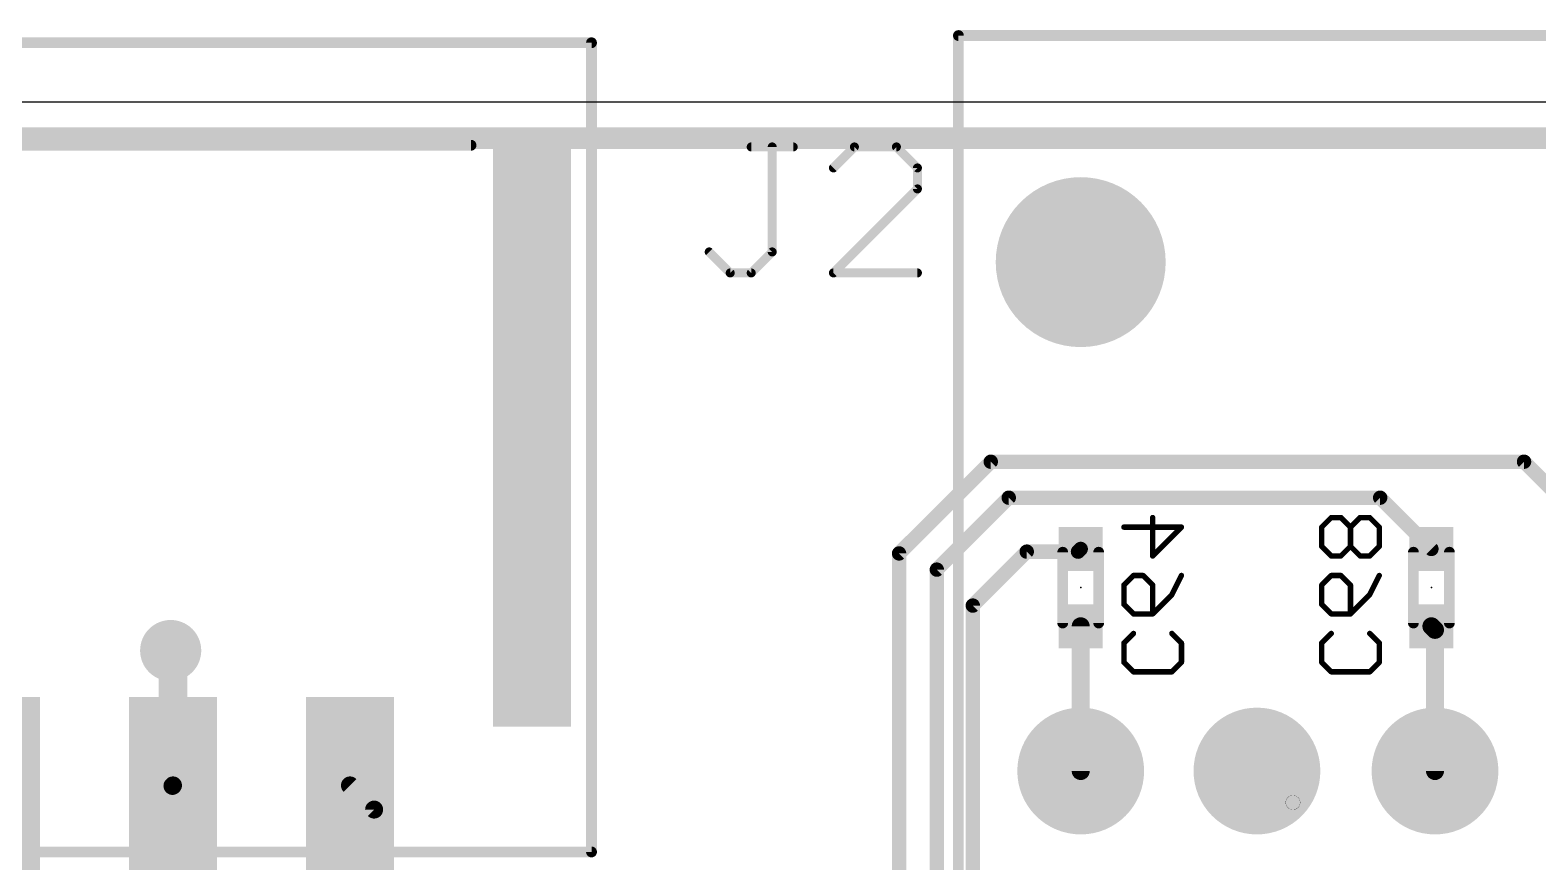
# Model space of a CAD drawing. Extents: x -18 to 144, y -21 to 125.
# Drawn here: x 65.43 to 86.72, y 94.68 to 106.43 of the extents above; entities that cross this region are included whole.
import ezdxf

# ---------------------------------------------------------------- set-up
doc = ezdxf.new("R2010")
doc.units = 0
for name, color, linetype in [('1', 251, 'CONTINUOUS'), ('114', 4, 'CONTINUOUS'), ('16', 175, 'CONTINUOUS'), ('17', 1, 'CONTINUOUS'), ('18', 82, 'CONTINUOUS'), ('2', 82, 'CONTINUOUS'), ('20', 7, 'CONTINUOUS'), ('21', 253, 'CONTINUOUS'), ('22', 251, 'CONTINUOUS'), ('24', 7, 'CONTINUOUS'), ('27', 251, 'CONTINUOUS'), ('28', 251, 'CONTINUOUS')]:
    doc.layers.add(name, color=color, linetype=linetype)

# ---------------------------------------------------------------- blocks, each defined once
blk = doc.blocks.new('RECT')
blk.add_solid([(-0.5, -0.5), (0.5, -0.5), (-0.5, 0.5), (0.5, 0.5)])
blk = doc.blocks.new('ROUNDP')
at = {"const_width": 0.5}
blk.add_lwpolyline([(0, -0.25, 1), (0, 0.25, 1), (0, -0.25)], format="xyb", dxfattribs=at)
blk = doc.blocks.new('ROUNDV')
at = {"const_width": 0.5}
blk.add_lwpolyline([(0, -0.25, 1), (0, 0.25, 1), (0, -0.25)], format="xyb", dxfattribs=at)

msp = doc.modelspace()

# ---------------------------------------------------------------- linework, layer by layer
at = {"layer": '1'}
for points, const_width in [([(67.444, 97.6306), (67.4116, 97.663)], 0.4064), ([(67.444, 95.758), (67.444, 97.6306)], 0.4064), ([(67.437, 95.751), (67.444, 95.758)], 0.254), ([(67.437, 94.107), (67.437, 95.751)], 0.254), ([(70.285, 95.417), (69.944, 95.758)], 0.254), ([(70.285, 93.472), (70.285, 95.417)], 0.254)]:
    msp.add_lwpolyline(points, dxfattribs=dict(at, const_width=const_width))
for points, const_width in [([(67.4834, 97.7348, 1), (67.3398, 97.5912)], 0.2032), ([(67.5456, 97.6306, 1), (67.3424, 97.6306)], 0.2032), ([(67.3722, 97.5588, 1), (67.5158, 97.7024)], 0.2032), ([(67.3424, 95.758, 1), (67.5456, 95.758)], 0.2032), ([(67.5005, 95.751, 1), (67.3735, 95.751)], 0.127), ([(67.3921, 95.7959, 1), (67.4819, 95.7061)], 0.127), ([(67.4889, 95.7131, 1), (67.3991, 95.8029)], 0.127), ([(69.9889, 95.8029, 1), (69.8991, 95.7131)], 0.127), ([(70.3485, 95.417, 1), (70.2215, 95.417)], 0.127), ([(70.2401, 95.3721, 1), (70.3299, 95.4619)], 0.127)]:
    msp.add_lwpolyline(points, format="xyb", dxfattribs=dict(at, const_width=const_width))
at = {"layer": '114', "const_width": 0.0025}
msp.add_lwpolyline([(83.2612, 95.4151, 1), (83.2612, 95.6183, 1), (83.2612, 95.4151)], format="xyb", dxfattribs=at)
at = {"layer": '16'}
for points, const_width in [([(77.6986, 99.0346), (78.994, 100.33)], 0.2032), ([(78.994, 100.33), (86.5251, 100.33)], 0.2032), ([(86.5251, 100.33), (87.757, 99.0981)], 0.2032), ([(78.232, 98.806), (79.248, 99.822)], 0.2032), ([(79.248, 99.822), (84.4931, 99.822)], 0.2032), ([(84.4931, 99.822), (85.217, 99.0981)], 0.2032), ([(77.6986, 89.154), (77.6986, 99.0346)], 0.2032), ([(78.74, 98.298), (79.502, 99.06)], 0.2032), ([(79.502, 99.06), (80.2259, 99.06)], 0.2032), ([(80.2259, 99.06), (80.264, 99.0981)], 0.2032), ([(78.232, 88.9), (78.232, 98.806)], 0.2032), ([(78.74, 98.298), (78.74, 88.646)], 0.2032), ([(80.264, 98.0059), (80.264, 95.9612)], 0.254), ([(85.217, 98.0059), (85.2678, 97.9551)], 0.254), ([(85.2678, 97.9551), (85.2678, 95.9612)], 0.254)]:
    msp.add_lwpolyline(points, dxfattribs=dict(at, const_width=const_width))
for points, const_width in [([(78.994, 100.3808, 1), (78.994, 100.2792)], 0.1016), ([(79.0299, 100.2941, 1), (78.9581, 100.3659)], 0.1016), ([(86.561, 100.3659, 1), (86.4892, 100.2941)], 0.1016), ([(86.5251, 100.2792, 1), (86.5251, 100.3808)], 0.1016), ([(79.248, 99.8728, 1), (79.248, 99.7712)], 0.1016), ([(79.2839, 99.7861, 1), (79.2121, 99.8579)], 0.1016), ([(84.529, 99.8579, 1), (84.4572, 99.7861)], 0.1016), ([(84.4931, 99.7712, 1), (84.4931, 99.8728)], 0.1016), ([(77.7494, 99.0346, 1), (77.6478, 99.0346)], 0.1016), ([(77.6627, 99.0705, 1), (77.7345, 98.9987)], 0.1016), ([(79.502, 99.1108, 1), (79.502, 99.0092)], 0.1016), ([(79.5379, 99.0241, 1), (79.4661, 99.0959)], 0.1016), ([(80.19, 99.0959, 1), (80.2618, 99.0241)], 0.1016), ([(80.2259, 99.0092, 1), (80.2259, 99.1108)], 0.1016), ([(80.2999, 99.0622, 1), (80.2281, 99.134)], 0.1016), ([(85.1811, 99.0622, 1), (85.2529, 99.134)], 0.1016), ([(78.2828, 98.806, 1), (78.1812, 98.806)], 0.1016), ([(78.1961, 98.8419, 1), (78.2679, 98.7701)], 0.1016), ([(78.7908, 98.298, 1), (78.6892, 98.298)], 0.1016), ([(78.7041, 98.3339, 1), (78.7759, 98.2621)], 0.1016), ([(80.3275, 98.0059, 1), (80.2005, 98.0059)], 0.127), ([(85.2619, 98.0508, 1), (85.1721, 97.961)], 0.127), ([(85.3313, 97.9551, 1), (85.2043, 97.9551)], 0.127), ([(85.2229, 97.9102, 1), (85.3127, 98)], 0.127), ([(80.2005, 95.9612, 1), (80.3275, 95.9612)], 0.127), ([(85.2043, 95.9612, 1), (85.3313, 95.9612)], 0.127)]:
    msp.add_lwpolyline(points, format="xyb", dxfattribs=dict(at, const_width=const_width))
at = {"layer": '2', "const_width": 0.3048}
msp.add_lwpolyline([(0.508, 104.902), (97.282, 104.902)], dxfattribs=at)
at = {"layer": '20'}
msp.add_line((97.79, 105.41), (0, 105.41), dxfattribs=at)
at = {"layer": '21', "const_width": 0.1524}
for points in [[(73.3552, 106.2482), (57.1246, 106.2482)], [(73.3552, 94.8182), (73.3552, 106.2482)], [(91.9734, 106.3498), (78.5368, 106.3498)], [(78.5368, 106.3498), (78.5368, 93.1672)], [(71.6534, 104.8004), (58.8518, 104.8004)], [(57.1246, 94.8182), (73.3552, 94.8182)]]:
    msp.add_lwpolyline(points, dxfattribs=at)
at = {"layer": '21', "const_width": 0.0762}
for points in [[(73.3933, 106.2482, 1), (73.3171, 106.2482)], [(73.3552, 106.2101, 1), (73.3552, 106.2863)], [(78.5368, 106.3879, 1), (78.5368, 106.3117)], [(78.5749, 106.3498, 1), (78.4987, 106.3498)], [(71.6534, 104.7623, 1), (71.6534, 104.8385)], [(73.3171, 94.8182, 1), (73.3933, 94.8182)], [(73.3552, 94.7801, 1), (73.3552, 94.8563)]]:
    msp.add_lwpolyline(points, format="xyb", dxfattribs=at)
at = {"layer": '22', "const_width": 0.1524}
for points in [[(80.01, 98.052), (80.01, 99.052)], [(80.518, 99.052), (80.518, 98.052)], [(84.963, 98.052), (84.963, 99.052)], [(85.471, 99.052), (85.471, 98.052)]]:
    msp.add_lwpolyline(points, dxfattribs=at)
at = {"layer": '22', "const_width": 0.0762}
for points in [[(80.0481, 99.052, 1), (79.9719, 99.052)], [(80.5561, 99.052, 1), (80.4799, 99.052)], [(85.0011, 99.052, 1), (84.9249, 99.052)], [(85.5091, 99.052, 1), (85.4329, 99.052)], [(79.9719, 98.052, 1), (80.0481, 98.052)], [(80.4799, 98.052, 1), (80.5561, 98.052)], [(84.9249, 98.052, 1), (85.0011, 98.052)], [(85.4329, 98.052, 1), (85.5091, 98.052)]]:
    msp.add_lwpolyline(points, format="xyb", dxfattribs=at)
at = {"layer": '24'}
for p in [(80.264, 98.552), (85.217, 98.552)]:
    msp.add_point(p, dxfattribs=at)
at = {"layer": '27', "const_width": 0.0635}
for points in [[(75.6106, 104.8083, 1), (75.6106, 104.7448)], [(75.9389, 104.7765, 1), (75.8754, 104.7765)], [(76.2037, 104.7448, 1), (76.2037, 104.8083)], [(77.0681, 104.8083, 1), (77.0681, 104.7448)], [(77.0905, 104.7541, 1), (77.0456, 104.799)], [(77.6837, 104.799, 1), (77.6388, 104.7541)], [(77.6613, 104.7448, 1), (77.6613, 104.8083)], [(76.749, 104.5024, 1), (76.794, 104.4575)], [(77.9896, 104.4799, 1), (77.9261, 104.4799)], [(77.9354, 104.4575, 1), (77.9803, 104.5024)], [(77.9261, 104.1833, 1), (77.9896, 104.1833)], [(77.9803, 104.1609, 1), (77.9354, 104.2058)], [(75.0399, 103.316, 1), (74.995, 103.2711)], [(75.8754, 103.2936, 1), (75.9389, 103.2936)], [(75.9296, 103.2711, 1), (75.8847, 103.316)], [(75.314, 103.0288, 1), (75.314, 102.9652)], [(75.6106, 102.9652, 1), (75.6106, 103.0288)], [(76.7715, 103.0288, 1), (76.7715, 102.9652)], [(77.9578, 102.9652, 1), (77.9578, 103.0288)], [(75.2915, 102.9745, 1), (75.3364, 103.0195)], [(75.5881, 103.0195, 1), (75.633, 102.9745)], [(76.749, 103.0195, 1), (76.794, 102.9745)]]:
    msp.add_lwpolyline(points, format="xyb", dxfattribs=at)
at = {"layer": '27', "const_width": 0.127}
for points in [[(75.6106, 104.7765), (76.2037, 104.7765)], [(75.9072, 103.2936), (75.9072, 104.7765)], [(77.0681, 104.7765), (76.7715, 104.4799)], [(77.6613, 104.7765), (77.0681, 104.7765)], [(77.9578, 104.4799), (77.6613, 104.7765)], [(77.9578, 104.1833), (77.9578, 104.4799)], [(76.7715, 102.997), (77.9578, 104.1833)], [(75.0174, 103.2936), (75.314, 102.997)], [(75.6106, 102.997), (75.9072, 103.2936)], [(75.314, 102.997), (75.6106, 102.997)], [(77.9578, 102.997), (76.7715, 102.997)]]:
    msp.add_lwpolyline(points, dxfattribs=at)
at = {"layer": '28', "const_width": 0.0762}
for points in [[(80.8736, 99.4061), (81.6871, 99.4061)], [(81.2803, 98.9994), (81.2803, 99.5417)], [(81.6871, 99.4061), (81.2803, 98.9994)], [(83.8032, 99.5417), (83.6676, 99.4061)], [(83.6676, 99.4061), (83.6676, 99.135)], [(83.9388, 99.5417), (83.8032, 99.5417)], [(84.0743, 99.4061), (83.9388, 99.5417)], [(84.2099, 99.5417), (84.0743, 99.4061)], [(84.0743, 99.135), (84.0743, 99.4061)], [(84.3455, 99.5417), (84.2099, 99.5417)], [(84.4811, 99.4061), (84.3455, 99.5417)], [(84.4811, 99.135), (84.4811, 99.4061)], [(83.6676, 99.135), (83.8032, 98.9994)], [(83.8032, 98.9994), (83.9388, 98.9994)], [(83.9388, 98.9994), (84.0743, 99.135)], [(84.0743, 99.135), (84.2099, 98.9994)], [(84.2099, 98.9994), (84.3455, 98.9994)], [(84.3455, 98.9994), (84.4811, 99.135)], [(80.8736, 98.5876), (81.0092, 98.7231)], [(80.8736, 98.3164), (80.8736, 98.5876)], [(81.0092, 98.7231), (81.1448, 98.7231)], [(81.1448, 98.7231), (81.2803, 98.5876)], [(81.2803, 98.5876), (81.2803, 98.1808)], [(81.6871, 98.7231), (81.5515, 98.452)], [(83.6676, 98.5876), (83.8032, 98.7231)], [(83.6676, 98.3164), (83.6676, 98.5876)], [(83.8032, 98.7231), (83.9388, 98.7231)], [(83.9388, 98.7231), (84.0743, 98.5876)], [(84.0743, 98.5876), (84.0743, 98.1808)], [(84.4811, 98.7231), (84.3455, 98.452)], [(81.5515, 98.452), (81.2803, 98.1808)], [(84.3455, 98.452), (84.0743, 98.1808)], [(81.0092, 98.1808), (80.8736, 98.3164)], [(81.2803, 98.1808), (81.0092, 98.1808)], [(83.8032, 98.1808), (83.6676, 98.3164)], [(84.0743, 98.1808), (83.8032, 98.1808)], [(80.8736, 97.769), (81.0092, 97.9046)], [(80.8736, 97.4978), (80.8736, 97.769)], [(81.5515, 97.9046), (81.6871, 97.769)], [(81.6871, 97.769), (81.6871, 97.4978)], [(83.6676, 97.769), (83.8032, 97.9046)], [(83.6676, 97.4978), (83.6676, 97.769)], [(84.3455, 97.9046), (84.4811, 97.769)], [(84.4811, 97.769), (84.4811, 97.4978)], [(81.0092, 97.3622), (80.8736, 97.4978)], [(81.6871, 97.4978), (81.5515, 97.3622)], [(83.8032, 97.3622), (83.6676, 97.4978)], [(84.4811, 97.4978), (84.3455, 97.3622)], [(81.5515, 97.3622), (81.0092, 97.3622)], [(84.3455, 97.3622), (83.8032, 97.3622)]]:
    msp.add_lwpolyline(points, dxfattribs=at)
at = {"layer": '28', "const_width": 0.0381}
for points in [[(80.8736, 99.4252, 1), (80.8736, 99.3871)], [(81.2994, 99.5417, 1), (81.2613, 99.5417)], [(81.7006, 99.3927, 1), (81.6736, 99.4196)], [(81.6871, 99.3871, 1), (81.6871, 99.4252)], [(83.6867, 99.4061, 1), (83.6486, 99.4061)], [(83.8032, 99.5608, 1), (83.8032, 99.5227)], [(83.8167, 99.5282, 1), (83.7897, 99.5552)], [(83.9522, 99.5552, 1), (83.9253, 99.5282)], [(83.9388, 99.5227, 1), (83.9388, 99.5608)], [(84.0934, 99.4061, 1), (84.0553, 99.4061)], [(84.2099, 99.5608, 1), (84.2099, 99.5227)], [(84.2234, 99.5282, 1), (84.1965, 99.5552)], [(84.359, 99.5552, 1), (84.332, 99.5282)], [(84.3455, 99.5227, 1), (84.3455, 99.5608)], [(84.5001, 99.4061, 1), (84.462, 99.4061)], [(83.6541, 99.4196, 1), (83.6811, 99.3927)], [(84.0609, 99.4196, 1), (84.0878, 99.3927)], [(84.0609, 99.3927, 1), (84.0878, 99.4196)], [(84.4676, 99.3927, 1), (84.4946, 99.4196)], [(81.2669, 99.0129, 1), (81.2938, 98.9859)], [(81.2613, 98.9994, 1), (81.2994, 98.9994)], [(83.6811, 99.1484, 1), (83.6541, 99.1215)], [(83.6486, 99.135, 1), (83.6867, 99.135)], [(83.8032, 99.0184, 1), (83.8032, 98.9803)], [(83.7897, 98.9859, 1), (83.8167, 99.0129)], [(83.9253, 99.0129, 1), (83.9522, 98.9859)], [(83.9388, 98.9803, 1), (83.9388, 99.0184)], [(84.0878, 99.1484, 1), (84.0609, 99.1215)], [(84.0553, 99.135, 1), (84.0934, 99.135)], [(84.0878, 99.1215, 1), (84.0609, 99.1484)], [(84.2099, 99.0184, 1), (84.2099, 98.9803)], [(84.1965, 98.9859, 1), (84.2234, 99.0129)], [(84.332, 99.0129, 1), (84.359, 98.9859)], [(84.3455, 98.9803, 1), (84.3455, 99.0184)], [(84.462, 99.135, 1), (84.5001, 99.135)], [(84.4946, 99.1215, 1), (84.4676, 99.1484)], [(80.8601, 98.601, 1), (80.8871, 98.5741)], [(80.8927, 98.5876, 1), (80.8546, 98.5876)], [(81.0092, 98.7422, 1), (81.0092, 98.7041)], [(81.0227, 98.7097, 1), (80.9957, 98.7366)], [(81.1582, 98.7366, 1), (81.1313, 98.7097)], [(81.1448, 98.7041, 1), (81.1448, 98.7422)], [(81.2994, 98.5876, 1), (81.2613, 98.5876)], [(81.2669, 98.5741, 1), (81.2938, 98.601)], [(81.7041, 98.7146, 1), (81.6701, 98.7317)], [(83.6541, 98.601, 1), (83.6811, 98.5741)], [(83.6867, 98.5876, 1), (83.6486, 98.5876)], [(83.8032, 98.7422, 1), (83.8032, 98.7041)], [(83.8167, 98.7097, 1), (83.7897, 98.7366)], [(83.9522, 98.7366, 1), (83.9253, 98.7097)], [(83.9388, 98.7041, 1), (83.9388, 98.7422)], [(84.0934, 98.5876, 1), (84.0553, 98.5876)], [(84.0609, 98.5741, 1), (84.0878, 98.601)], [(84.4981, 98.7146, 1), (84.4641, 98.7317)], [(81.5345, 98.4605, 1), (81.5686, 98.4435)], [(81.565, 98.4385, 1), (81.538, 98.4654)], [(84.3285, 98.4605, 1), (84.3626, 98.4435)], [(84.359, 98.4385, 1), (84.332, 98.4654)], [(80.8871, 98.3299, 1), (80.8601, 98.3029)], [(80.8546, 98.3164, 1), (80.8927, 98.3164)], [(81.0092, 98.1999, 1), (81.0092, 98.1618)], [(80.9957, 98.1673, 1), (81.0227, 98.1943)], [(81.2669, 98.1943, 1), (81.2938, 98.1673)], [(81.2613, 98.1808, 1), (81.2994, 98.1808)], [(81.2803, 98.1618, 1), (81.2803, 98.1999)], [(83.6811, 98.3299, 1), (83.6541, 98.3029)], [(83.6486, 98.3164, 1), (83.6867, 98.3164)], [(83.8032, 98.1999, 1), (83.8032, 98.1618)], [(83.7897, 98.1673, 1), (83.8167, 98.1943)], [(84.0609, 98.1943, 1), (84.0878, 98.1673)], [(84.0553, 98.1808, 1), (84.0934, 98.1808)], [(84.0743, 98.1618, 1), (84.0743, 98.1999)], [(80.8601, 97.7824, 1), (80.8871, 97.7555)], [(80.8927, 97.769, 1), (80.8546, 97.769)], [(81.0227, 97.8911, 1), (80.9957, 97.918)], [(81.565, 97.918, 1), (81.538, 97.8911)], [(81.7061, 97.769, 1), (81.668, 97.769)], [(81.6736, 97.7555, 1), (81.7006, 97.7824)], [(83.6541, 97.7824, 1), (83.6811, 97.7555)], [(83.6867, 97.769, 1), (83.6486, 97.769)], [(83.8167, 97.8911, 1), (83.7897, 97.918)], [(84.359, 97.918, 1), (84.332, 97.8911)], [(84.5001, 97.769, 1), (84.462, 97.769)], [(84.4676, 97.7555, 1), (84.4946, 97.7824)], [(80.8871, 97.5113, 1), (80.8601, 97.4843)], [(81.7006, 97.4843, 1), (81.6736, 97.5113)], [(83.6811, 97.5113, 1), (83.6541, 97.4843)], [(84.4946, 97.4843, 1), (84.4676, 97.5113)], [(80.8546, 97.4978, 1), (80.8927, 97.4978)], [(81.0092, 97.3813, 1), (81.0092, 97.3432)], [(80.9957, 97.3488, 1), (81.0227, 97.3757)], [(81.538, 97.3757, 1), (81.565, 97.3488)], [(81.5515, 97.3432, 1), (81.5515, 97.3813)], [(81.668, 97.4978, 1), (81.7061, 97.4978)], [(83.6486, 97.4978, 1), (83.6867, 97.4978)], [(83.8032, 97.3813, 1), (83.8032, 97.3432)], [(83.7897, 97.3488, 1), (83.8167, 97.3757)], [(84.332, 97.3757, 1), (84.359, 97.3488)], [(84.3455, 97.3432, 1), (84.3455, 97.3813)], [(84.462, 97.4978, 1), (84.5001, 97.4978)]]:
    msp.add_lwpolyline(points, format="xyb", dxfattribs=at)

# ---------------------------------------------------------------- block references
at = {"layer": '1'}
for p, xscale, yscale in [((72.514, 100.688), 1.1, 8.2), ((64.944, 95.758), 1.24, 2.5), ((67.444, 95.758), 1.24, 2.5), ((69.944, 95.758), 1.24, 2.5)]:
    msp.add_blockref('RECT', p, dxfattribs=dict(at, xscale=xscale, yscale=yscale))
at = {"layer": '16', "xscale": 0.62, "yscale": 0.62, "rotation": 90}
for p in [(80.264, 99.0981), (85.217, 99.0981), (80.264, 98.0059), (85.217, 98.0059)]:
    msp.add_blockref('RECT', p, dxfattribs=at)
at = {"layer": '17', "rotation": 180}
for p, xscale, yscale in [((80.264, 103.1494), 2.4003, 2.4003), ((80.264, 103.1494), 2.4003, 2.4003), ((80.264, 103.1494), 2.4003, 2.4003), ((80.264, 103.1494), 2.4003, 2.4003), ((80.264, 95.9612), 1.7907, 1.7907), ((80.264, 95.9612), 1.7907, 1.7907), ((80.264, 95.9612), 1.7907, 1.7907), ((80.264, 95.9612), 1.7907, 1.7907), ((82.7532, 95.9612), 1.7907, 1.7907), ((82.7532, 95.9612), 1.7907, 1.7907), ((82.7532, 95.9612), 1.7907, 1.7907), ((82.7532, 95.9612), 1.7907, 1.7907), ((85.2678, 95.9612), 1.7907, 1.7907), ((85.2678, 95.9612), 1.7907, 1.7907), ((85.2678, 95.9612), 1.7907, 1.7907), ((85.2678, 95.9612), 1.7907, 1.7907)]:
    msp.add_blockref('ROUNDP', p, dxfattribs=dict(at, xscale=xscale, yscale=yscale))
at = {"layer": '18'}
for xscale, yscale in [(0.8636, 0.8636), (0.8636, 0.8636), (0.762, 0.762), (0.762, 0.762)]:
    msp.add_blockref('ROUNDV', (67.4116, 97.663), dxfattribs=dict(at, xscale=xscale, yscale=yscale))

doc.saveas('drawing.dxf')
